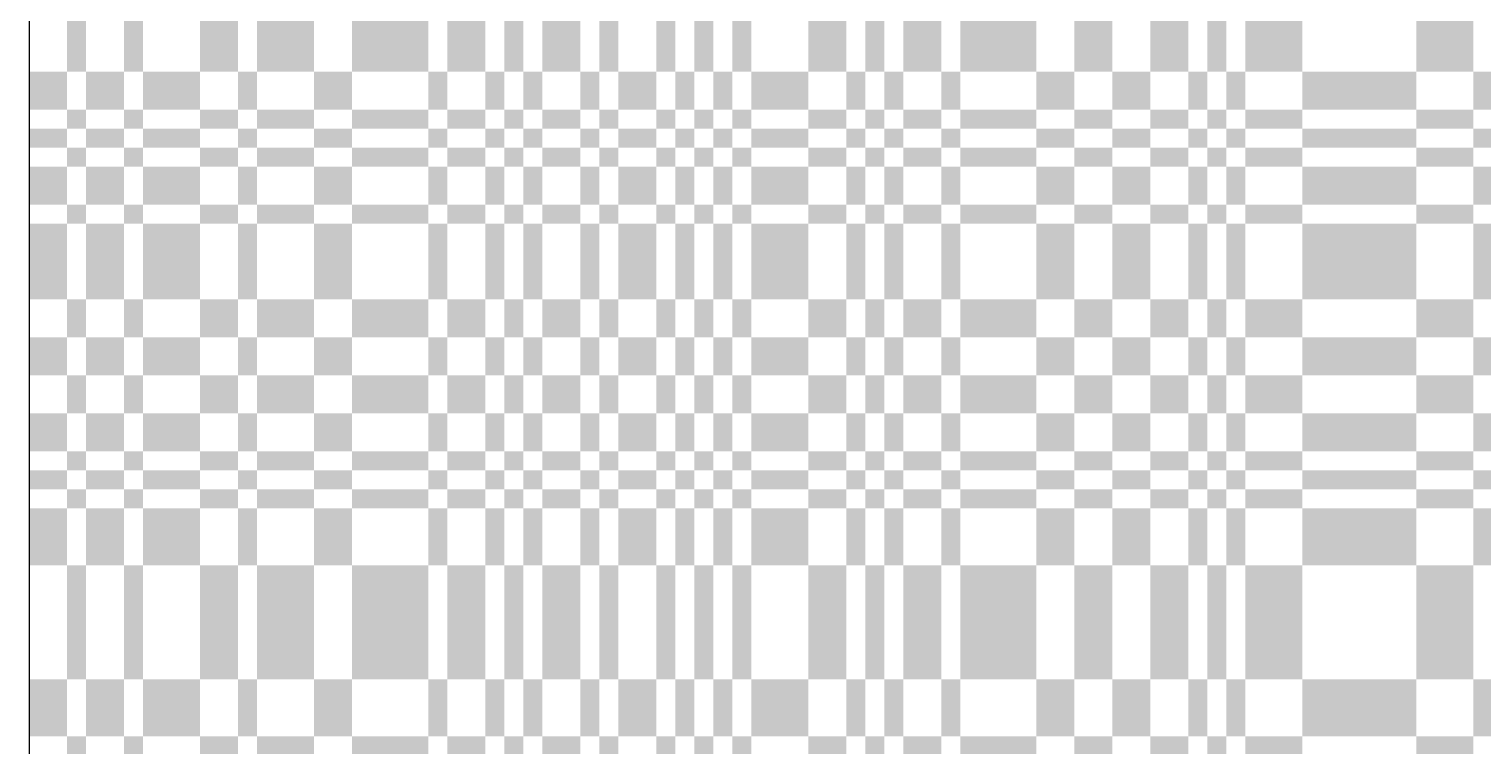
# Model space of a CAD drawing. Extents: x 0 to 200, y 0 to 200.
# Drawn here: x 20 to 50.6, y 149.4 to 164.49 of the extents above; entities that cross this region are included whole.
import ezdxf

# ---------------------------------------------------------------- set-up
doc = ezdxf.new("R2010")
doc.units = 0

msp = doc.modelspace()

# ---------------------------------------------------------------- linework, layer by layer
at = {"layer": 'CHROME'}
for points in [[(20.8, 163.6), (21.2, 163.6), (20.8, 164.8), (21.2, 164.8)], [(22, 163.6), (22.4, 163.6), (22, 164.8), (22.4, 164.8)], [(23.6, 163.6), (24.4, 163.6), (23.6, 164.8), (24.4, 164.8)], [(24.8, 163.6), (26, 163.6), (24.8, 164.8), (26, 164.8)], [(26.8, 163.6), (28.4, 163.6), (26.8, 164.8), (28.4, 164.8)], [(28.8, 163.6), (29.6, 163.6), (28.8, 164.8), (29.6, 164.8)], [(30, 163.6), (30.4, 163.6), (30, 164.8), (30.4, 164.8)], [(30.8, 163.6), (31.6, 163.6), (30.8, 164.8), (31.6, 164.8)], [(32, 163.6), (32.4, 163.6), (32, 164.8), (32.4, 164.8)], [(33.2, 163.6), (33.6, 163.6), (33.2, 164.8), (33.6, 164.8)], [(34, 163.6), (34.4, 163.6), (34, 164.8), (34.4, 164.8)], [(34.8, 163.6), (35.2, 163.6), (34.8, 164.8), (35.2, 164.8)], [(36.4, 163.6), (37.2, 163.6), (36.4, 164.8), (37.2, 164.8)], [(37.6, 163.6), (38, 163.6), (37.6, 164.8), (38, 164.8)], [(38.4, 163.6), (39.2, 163.6), (38.4, 164.8), (39.2, 164.8)], [(39.6, 163.6), (41.2, 163.6), (39.6, 164.8), (41.2, 164.8)], [(42, 163.6), (42.8, 163.6), (42, 164.8), (42.8, 164.8)], [(43.6, 163.6), (44.4, 163.6), (43.6, 164.8), (44.4, 164.8)], [(44.8, 163.6), (45.2, 163.6), (44.8, 164.8), (45.2, 164.8)], [(45.6, 163.6), (46.8, 163.6), (45.6, 164.8), (46.8, 164.8)], [(49.2, 163.6), (50.4, 163.6), (49.2, 164.8), (50.4, 164.8)], [(20, 162.8), (20.8, 162.8), (20, 163.6), (20.8, 163.6)], [(21.2, 162.8), (22, 162.8), (21.2, 163.6), (22, 163.6)], [(22.4, 162.8), (23.6, 162.8), (22.4, 163.6), (23.6, 163.6)], [(24.4, 162.8), (24.8, 162.8), (24.4, 163.6), (24.8, 163.6)], [(26, 162.8), (26.8, 162.8), (26, 163.6), (26.8, 163.6)], [(28.4, 162.8), (28.8, 162.8), (28.4, 163.6), (28.8, 163.6)], [(29.6, 162.8), (30, 162.8), (29.6, 163.6), (30, 163.6)], [(30.4, 162.8), (30.8, 162.8), (30.4, 163.6), (30.8, 163.6)], [(31.6, 162.8), (32, 162.8), (31.6, 163.6), (32, 163.6)], [(32.4, 162.8), (33.2, 162.8), (32.4, 163.6), (33.2, 163.6)], [(33.6, 162.8), (34, 162.8), (33.6, 163.6), (34, 163.6)], [(34.4, 162.8), (34.8, 162.8), (34.4, 163.6), (34.8, 163.6)], [(35.2, 162.8), (36.4, 162.8), (35.2, 163.6), (36.4, 163.6)], [(37.2, 162.8), (37.6, 162.8), (37.2, 163.6), (37.6, 163.6)], [(38, 162.8), (38.4, 162.8), (38, 163.6), (38.4, 163.6)], [(39.2, 162.8), (39.6, 162.8), (39.2, 163.6), (39.6, 163.6)], [(41.2, 162.8), (42, 162.8), (41.2, 163.6), (42, 163.6)], [(42.8, 162.8), (43.6, 162.8), (42.8, 163.6), (43.6, 163.6)], [(44.4, 162.8), (44.8, 162.8), (44.4, 163.6), (44.8, 163.6)], [(45.2, 162.8), (45.6, 162.8), (45.2, 163.6), (45.6, 163.6)], [(46.8, 162.8), (49.2, 162.8), (46.8, 163.6), (49.2, 163.6)], [(50.4, 162.8), (50.8, 162.8), (50.4, 163.6), (50.8, 163.6)], [(20.8, 162.4), (21.2, 162.4), (20.8, 162.8), (21.2, 162.8)], [(22, 162.4), (22.4, 162.4), (22, 162.8), (22.4, 162.8)], [(23.6, 162.4), (24.4, 162.4), (23.6, 162.8), (24.4, 162.8)], [(24.8, 162.4), (26, 162.4), (24.8, 162.8), (26, 162.8)], [(26.8, 162.4), (28.4, 162.4), (26.8, 162.8), (28.4, 162.8)], [(28.8, 162.4), (29.6, 162.4), (28.8, 162.8), (29.6, 162.8)], [(30, 162.4), (30.4, 162.4), (30, 162.8), (30.4, 162.8)], [(30.8, 162.4), (31.6, 162.4), (30.8, 162.8), (31.6, 162.8)], [(32, 162.4), (32.4, 162.4), (32, 162.8), (32.4, 162.8)], [(33.2, 162.4), (33.6, 162.4), (33.2, 162.8), (33.6, 162.8)], [(34, 162.4), (34.4, 162.4), (34, 162.8), (34.4, 162.8)], [(34.8, 162.4), (35.2, 162.4), (34.8, 162.8), (35.2, 162.8)], [(36.4, 162.4), (37.2, 162.4), (36.4, 162.8), (37.2, 162.8)], [(37.6, 162.4), (38, 162.4), (37.6, 162.8), (38, 162.8)], [(38.4, 162.4), (39.2, 162.4), (38.4, 162.8), (39.2, 162.8)], [(39.6, 162.4), (41.2, 162.4), (39.6, 162.8), (41.2, 162.8)], [(42, 162.4), (42.8, 162.4), (42, 162.8), (42.8, 162.8)], [(43.6, 162.4), (44.4, 162.4), (43.6, 162.8), (44.4, 162.8)], [(44.8, 162.4), (45.2, 162.4), (44.8, 162.8), (45.2, 162.8)], [(45.6, 162.4), (46.8, 162.4), (45.6, 162.8), (46.8, 162.8)], [(49.2, 162.4), (50.4, 162.4), (49.2, 162.8), (50.4, 162.8)], [(20, 162), (20.8, 162), (20, 162.4), (20.8, 162.4)], [(21.2, 162), (22, 162), (21.2, 162.4), (22, 162.4)], [(22.4, 162), (23.6, 162), (22.4, 162.4), (23.6, 162.4)], [(24.4, 162), (24.8, 162), (24.4, 162.4), (24.8, 162.4)], [(26, 162), (26.8, 162), (26, 162.4), (26.8, 162.4)], [(28.4, 162), (28.8, 162), (28.4, 162.4), (28.8, 162.4)], [(29.6, 162), (30, 162), (29.6, 162.4), (30, 162.4)], [(30.4, 162), (30.8, 162), (30.4, 162.4), (30.8, 162.4)], [(31.6, 162), (32, 162), (31.6, 162.4), (32, 162.4)], [(32.4, 162), (33.2, 162), (32.4, 162.4), (33.2, 162.4)], [(33.6, 162), (34, 162), (33.6, 162.4), (34, 162.4)], [(34.4, 162), (34.8, 162), (34.4, 162.4), (34.8, 162.4)], [(35.2, 162), (36.4, 162), (35.2, 162.4), (36.4, 162.4)], [(37.2, 162), (37.6, 162), (37.2, 162.4), (37.6, 162.4)], [(38, 162), (38.4, 162), (38, 162.4), (38.4, 162.4)], [(39.2, 162), (39.6, 162), (39.2, 162.4), (39.6, 162.4)], [(41.2, 162), (42, 162), (41.2, 162.4), (42, 162.4)], [(42.8, 162), (43.6, 162), (42.8, 162.4), (43.6, 162.4)], [(44.4, 162), (44.8, 162), (44.4, 162.4), (44.8, 162.4)], [(45.2, 162), (45.6, 162), (45.2, 162.4), (45.6, 162.4)], [(46.8, 162), (49.2, 162), (46.8, 162.4), (49.2, 162.4)], [(50.4, 162), (50.8, 162), (50.4, 162.4), (50.8, 162.4)], [(20.8, 161.6), (21.2, 161.6), (20.8, 162), (21.2, 162)], [(22, 161.6), (22.4, 161.6), (22, 162), (22.4, 162)], [(23.6, 161.6), (24.4, 161.6), (23.6, 162), (24.4, 162)], [(24.8, 161.6), (26, 161.6), (24.8, 162), (26, 162)], [(26.8, 161.6), (28.4, 161.6), (26.8, 162), (28.4, 162)], [(28.8, 161.6), (29.6, 161.6), (28.8, 162), (29.6, 162)], [(30, 161.6), (30.4, 161.6), (30, 162), (30.4, 162)], [(30.8, 161.6), (31.6, 161.6), (30.8, 162), (31.6, 162)], [(32, 161.6), (32.4, 161.6), (32, 162), (32.4, 162)], [(33.2, 161.6), (33.6, 161.6), (33.2, 162), (33.6, 162)], [(34, 161.6), (34.4, 161.6), (34, 162), (34.4, 162)], [(34.8, 161.6), (35.2, 161.6), (34.8, 162), (35.2, 162)], [(36.4, 161.6), (37.2, 161.6), (36.4, 162), (37.2, 162)], [(37.6, 161.6), (38, 161.6), (37.6, 162), (38, 162)], [(38.4, 161.6), (39.2, 161.6), (38.4, 162), (39.2, 162)], [(39.6, 161.6), (41.2, 161.6), (39.6, 162), (41.2, 162)], [(42, 161.6), (42.8, 161.6), (42, 162), (42.8, 162)], [(43.6, 161.6), (44.4, 161.6), (43.6, 162), (44.4, 162)], [(44.8, 161.6), (45.2, 161.6), (44.8, 162), (45.2, 162)], [(45.6, 161.6), (46.8, 161.6), (45.6, 162), (46.8, 162)], [(49.2, 161.6), (50.4, 161.6), (49.2, 162), (50.4, 162)], [(20, 160.8), (20.8, 160.8), (20, 161.6), (20.8, 161.6)], [(21.2, 160.8), (22, 160.8), (21.2, 161.6), (22, 161.6)], [(22.4, 160.8), (23.6, 160.8), (22.4, 161.6), (23.6, 161.6)], [(24.4, 160.8), (24.8, 160.8), (24.4, 161.6), (24.8, 161.6)], [(26, 160.8), (26.8, 160.8), (26, 161.6), (26.8, 161.6)], [(28.4, 160.8), (28.8, 160.8), (28.4, 161.6), (28.8, 161.6)], [(29.6, 160.8), (30, 160.8), (29.6, 161.6), (30, 161.6)], [(30.4, 160.8), (30.8, 160.8), (30.4, 161.6), (30.8, 161.6)], [(31.6, 160.8), (32, 160.8), (31.6, 161.6), (32, 161.6)], [(32.4, 160.8), (33.2, 160.8), (32.4, 161.6), (33.2, 161.6)], [(33.6, 160.8), (34, 160.8), (33.6, 161.6), (34, 161.6)], [(34.4, 160.8), (34.8, 160.8), (34.4, 161.6), (34.8, 161.6)], [(35.2, 160.8), (36.4, 160.8), (35.2, 161.6), (36.4, 161.6)], [(37.2, 160.8), (37.6, 160.8), (37.2, 161.6), (37.6, 161.6)], [(38, 160.8), (38.4, 160.8), (38, 161.6), (38.4, 161.6)], [(39.2, 160.8), (39.6, 160.8), (39.2, 161.6), (39.6, 161.6)], [(41.2, 160.8), (42, 160.8), (41.2, 161.6), (42, 161.6)], [(42.8, 160.8), (43.6, 160.8), (42.8, 161.6), (43.6, 161.6)], [(44.4, 160.8), (44.8, 160.8), (44.4, 161.6), (44.8, 161.6)], [(45.2, 160.8), (45.6, 160.8), (45.2, 161.6), (45.6, 161.6)], [(46.8, 160.8), (49.2, 160.8), (46.8, 161.6), (49.2, 161.6)], [(50.4, 160.8), (50.8, 160.8), (50.4, 161.6), (50.8, 161.6)], [(20.8, 160.4), (21.2, 160.4), (20.8, 160.8), (21.2, 160.8)], [(22, 160.4), (22.4, 160.4), (22, 160.8), (22.4, 160.8)], [(23.6, 160.4), (24.4, 160.4), (23.6, 160.8), (24.4, 160.8)], [(24.8, 160.4), (26, 160.4), (24.8, 160.8), (26, 160.8)], [(26.8, 160.4), (28.4, 160.4), (26.8, 160.8), (28.4, 160.8)], [(28.8, 160.4), (29.6, 160.4), (28.8, 160.8), (29.6, 160.8)], [(30, 160.4), (30.4, 160.4), (30, 160.8), (30.4, 160.8)], [(30.8, 160.4), (31.6, 160.4), (30.8, 160.8), (31.6, 160.8)], [(32, 160.4), (32.4, 160.4), (32, 160.8), (32.4, 160.8)], [(33.2, 160.4), (33.6, 160.4), (33.2, 160.8), (33.6, 160.8)], [(34, 160.4), (34.4, 160.4), (34, 160.8), (34.4, 160.8)], [(34.8, 160.4), (35.2, 160.4), (34.8, 160.8), (35.2, 160.8)], [(36.4, 160.4), (37.2, 160.4), (36.4, 160.8), (37.2, 160.8)], [(37.6, 160.4), (38, 160.4), (37.6, 160.8), (38, 160.8)], [(38.4, 160.4), (39.2, 160.4), (38.4, 160.8), (39.2, 160.8)], [(39.6, 160.4), (41.2, 160.4), (39.6, 160.8), (41.2, 160.8)], [(42, 160.4), (42.8, 160.4), (42, 160.8), (42.8, 160.8)], [(43.6, 160.4), (44.4, 160.4), (43.6, 160.8), (44.4, 160.8)], [(44.8, 160.4), (45.2, 160.4), (44.8, 160.8), (45.2, 160.8)], [(45.6, 160.4), (46.8, 160.4), (45.6, 160.8), (46.8, 160.8)], [(49.2, 160.4), (50.4, 160.4), (49.2, 160.8), (50.4, 160.8)], [(20, 158.8), (20.8, 158.8), (20, 160.4), (20.8, 160.4)], [(21.2, 158.8), (22, 158.8), (21.2, 160.4), (22, 160.4)], [(22.4, 158.8), (23.6, 158.8), (22.4, 160.4), (23.6, 160.4)], [(24.4, 158.8), (24.8, 158.8), (24.4, 160.4), (24.8, 160.4)], [(26, 158.8), (26.8, 158.8), (26, 160.4), (26.8, 160.4)], [(28.4, 158.8), (28.8, 158.8), (28.4, 160.4), (28.8, 160.4)], [(29.6, 158.8), (30, 158.8), (29.6, 160.4), (30, 160.4)], [(30.4, 158.8), (30.8, 158.8), (30.4, 160.4), (30.8, 160.4)], [(31.6, 158.8), (32, 158.8), (31.6, 160.4), (32, 160.4)], [(32.4, 158.8), (33.2, 158.8), (32.4, 160.4), (33.2, 160.4)], [(33.6, 158.8), (34, 158.8), (33.6, 160.4), (34, 160.4)], [(34.4, 158.8), (34.8, 158.8), (34.4, 160.4), (34.8, 160.4)], [(35.2, 158.8), (36.4, 158.8), (35.2, 160.4), (36.4, 160.4)], [(37.2, 158.8), (37.6, 158.8), (37.2, 160.4), (37.6, 160.4)], [(38, 158.8), (38.4, 158.8), (38, 160.4), (38.4, 160.4)], [(39.2, 158.8), (39.6, 158.8), (39.2, 160.4), (39.6, 160.4)], [(41.2, 158.8), (42, 158.8), (41.2, 160.4), (42, 160.4)], [(42.8, 158.8), (43.6, 158.8), (42.8, 160.4), (43.6, 160.4)], [(44.4, 158.8), (44.8, 158.8), (44.4, 160.4), (44.8, 160.4)], [(45.2, 158.8), (45.6, 158.8), (45.2, 160.4), (45.6, 160.4)], [(46.8, 158.8), (49.2, 158.8), (46.8, 160.4), (49.2, 160.4)], [(50.4, 158.8), (50.8, 158.8), (50.4, 160.4), (50.8, 160.4)], [(20.8, 158), (21.2, 158), (20.8, 158.8), (21.2, 158.8)], [(22, 158), (22.4, 158), (22, 158.8), (22.4, 158.8)], [(23.6, 158), (24.4, 158), (23.6, 158.8), (24.4, 158.8)], [(24.8, 158), (26, 158), (24.8, 158.8), (26, 158.8)], [(26.8, 158), (28.4, 158), (26.8, 158.8), (28.4, 158.8)], [(28.8, 158), (29.6, 158), (28.8, 158.8), (29.6, 158.8)], [(30, 158), (30.4, 158), (30, 158.8), (30.4, 158.8)], [(30.8, 158), (31.6, 158), (30.8, 158.8), (31.6, 158.8)], [(32, 158), (32.4, 158), (32, 158.8), (32.4, 158.8)], [(33.2, 158), (33.6, 158), (33.2, 158.8), (33.6, 158.8)], [(34, 158), (34.4, 158), (34, 158.8), (34.4, 158.8)], [(34.8, 158), (35.2, 158), (34.8, 158.8), (35.2, 158.8)], [(36.4, 158), (37.2, 158), (36.4, 158.8), (37.2, 158.8)], [(37.6, 158), (38, 158), (37.6, 158.8), (38, 158.8)], [(38.4, 158), (39.2, 158), (38.4, 158.8), (39.2, 158.8)], [(39.6, 158), (41.2, 158), (39.6, 158.8), (41.2, 158.8)], [(42, 158), (42.8, 158), (42, 158.8), (42.8, 158.8)], [(43.6, 158), (44.4, 158), (43.6, 158.8), (44.4, 158.8)], [(44.8, 158), (45.2, 158), (44.8, 158.8), (45.2, 158.8)], [(45.6, 158), (46.8, 158), (45.6, 158.8), (46.8, 158.8)], [(49.2, 158), (50.4, 158), (49.2, 158.8), (50.4, 158.8)], [(20, 157.2), (20.8, 157.2), (20, 158), (20.8, 158)], [(21.2, 157.2), (22, 157.2), (21.2, 158), (22, 158)], [(22.4, 157.2), (23.6, 157.2), (22.4, 158), (23.6, 158)], [(24.4, 157.2), (24.8, 157.2), (24.4, 158), (24.8, 158)], [(26, 157.2), (26.8, 157.2), (26, 158), (26.8, 158)], [(28.4, 157.2), (28.8, 157.2), (28.4, 158), (28.8, 158)], [(29.6, 157.2), (30, 157.2), (29.6, 158), (30, 158)], [(30.4, 157.2), (30.8, 157.2), (30.4, 158), (30.8, 158)], [(31.6, 157.2), (32, 157.2), (31.6, 158), (32, 158)], [(32.4, 157.2), (33.2, 157.2), (32.4, 158), (33.2, 158)], [(33.6, 157.2), (34, 157.2), (33.6, 158), (34, 158)], [(34.4, 157.2), (34.8, 157.2), (34.4, 158), (34.8, 158)], [(35.2, 157.2), (36.4, 157.2), (35.2, 158), (36.4, 158)], [(37.2, 157.2), (37.6, 157.2), (37.2, 158), (37.6, 158)], [(38, 157.2), (38.4, 157.2), (38, 158), (38.4, 158)], [(39.2, 157.2), (39.6, 157.2), (39.2, 158), (39.6, 158)], [(41.2, 157.2), (42, 157.2), (41.2, 158), (42, 158)], [(42.8, 157.2), (43.6, 157.2), (42.8, 158), (43.6, 158)], [(44.4, 157.2), (44.8, 157.2), (44.4, 158), (44.8, 158)], [(45.2, 157.2), (45.6, 157.2), (45.2, 158), (45.6, 158)], [(46.8, 157.2), (49.2, 157.2), (46.8, 158), (49.2, 158)], [(50.4, 157.2), (50.8, 157.2), (50.4, 158), (50.8, 158)], [(20.8, 156.4), (21.2, 156.4), (20.8, 157.2), (21.2, 157.2)], [(22, 156.4), (22.4, 156.4), (22, 157.2), (22.4, 157.2)], [(23.6, 156.4), (24.4, 156.4), (23.6, 157.2), (24.4, 157.2)], [(24.8, 156.4), (26, 156.4), (24.8, 157.2), (26, 157.2)], [(26.8, 156.4), (28.4, 156.4), (26.8, 157.2), (28.4, 157.2)], [(28.8, 156.4), (29.6, 156.4), (28.8, 157.2), (29.6, 157.2)], [(30, 156.4), (30.4, 156.4), (30, 157.2), (30.4, 157.2)], [(30.8, 156.4), (31.6, 156.4), (30.8, 157.2), (31.6, 157.2)], [(32, 156.4), (32.4, 156.4), (32, 157.2), (32.4, 157.2)], [(33.2, 156.4), (33.6, 156.4), (33.2, 157.2), (33.6, 157.2)], [(34, 156.4), (34.4, 156.4), (34, 157.2), (34.4, 157.2)], [(34.8, 156.4), (35.2, 156.4), (34.8, 157.2), (35.2, 157.2)], [(36.4, 156.4), (37.2, 156.4), (36.4, 157.2), (37.2, 157.2)], [(37.6, 156.4), (38, 156.4), (37.6, 157.2), (38, 157.2)], [(38.4, 156.4), (39.2, 156.4), (38.4, 157.2), (39.2, 157.2)], [(39.6, 156.4), (41.2, 156.4), (39.6, 157.2), (41.2, 157.2)], [(42, 156.4), (42.8, 156.4), (42, 157.2), (42.8, 157.2)], [(43.6, 156.4), (44.4, 156.4), (43.6, 157.2), (44.4, 157.2)], [(44.8, 156.4), (45.2, 156.4), (44.8, 157.2), (45.2, 157.2)], [(45.6, 156.4), (46.8, 156.4), (45.6, 157.2), (46.8, 157.2)], [(49.2, 156.4), (50.4, 156.4), (49.2, 157.2), (50.4, 157.2)], [(20, 155.6), (20.8, 155.6), (20, 156.4), (20.8, 156.4)], [(21.2, 155.6), (22, 155.6), (21.2, 156.4), (22, 156.4)], [(22.4, 155.6), (23.6, 155.6), (22.4, 156.4), (23.6, 156.4)], [(24.4, 155.6), (24.8, 155.6), (24.4, 156.4), (24.8, 156.4)], [(26, 155.6), (26.8, 155.6), (26, 156.4), (26.8, 156.4)], [(28.4, 155.6), (28.8, 155.6), (28.4, 156.4), (28.8, 156.4)], [(29.6, 155.6), (30, 155.6), (29.6, 156.4), (30, 156.4)], [(30.4, 155.6), (30.8, 155.6), (30.4, 156.4), (30.8, 156.4)], [(31.6, 155.6), (32, 155.6), (31.6, 156.4), (32, 156.4)], [(32.4, 155.6), (33.2, 155.6), (32.4, 156.4), (33.2, 156.4)], [(33.6, 155.6), (34, 155.6), (33.6, 156.4), (34, 156.4)], [(34.4, 155.6), (34.8, 155.6), (34.4, 156.4), (34.8, 156.4)], [(35.2, 155.6), (36.4, 155.6), (35.2, 156.4), (36.4, 156.4)], [(37.2, 155.6), (37.6, 155.6), (37.2, 156.4), (37.6, 156.4)], [(38, 155.6), (38.4, 155.6), (38, 156.4), (38.4, 156.4)], [(39.2, 155.6), (39.6, 155.6), (39.2, 156.4), (39.6, 156.4)], [(41.2, 155.6), (42, 155.6), (41.2, 156.4), (42, 156.4)], [(42.8, 155.6), (43.6, 155.6), (42.8, 156.4), (43.6, 156.4)], [(44.4, 155.6), (44.8, 155.6), (44.4, 156.4), (44.8, 156.4)], [(45.2, 155.6), (45.6, 155.6), (45.2, 156.4), (45.6, 156.4)], [(46.8, 155.6), (49.2, 155.6), (46.8, 156.4), (49.2, 156.4)], [(50.4, 155.6), (50.8, 155.6), (50.4, 156.4), (50.8, 156.4)], [(20.8, 155.2), (21.2, 155.2), (20.8, 155.6), (21.2, 155.6)], [(22, 155.2), (22.4, 155.2), (22, 155.6), (22.4, 155.6)], [(23.6, 155.2), (24.4, 155.2), (23.6, 155.6), (24.4, 155.6)], [(24.8, 155.2), (26, 155.2), (24.8, 155.6), (26, 155.6)], [(26.8, 155.2), (28.4, 155.2), (26.8, 155.6), (28.4, 155.6)], [(28.8, 155.2), (29.6, 155.2), (28.8, 155.6), (29.6, 155.6)], [(30, 155.2), (30.4, 155.2), (30, 155.6), (30.4, 155.6)], [(30.8, 155.2), (31.6, 155.2), (30.8, 155.6), (31.6, 155.6)], [(32, 155.2), (32.4, 155.2), (32, 155.6), (32.4, 155.6)], [(33.2, 155.2), (33.6, 155.2), (33.2, 155.6), (33.6, 155.6)], [(34, 155.2), (34.4, 155.2), (34, 155.6), (34.4, 155.6)], [(34.8, 155.2), (35.2, 155.2), (34.8, 155.6), (35.2, 155.6)], [(36.4, 155.2), (37.2, 155.2), (36.4, 155.6), (37.2, 155.6)], [(37.6, 155.2), (38, 155.2), (37.6, 155.6), (38, 155.6)], [(38.4, 155.2), (39.2, 155.2), (38.4, 155.6), (39.2, 155.6)], [(39.6, 155.2), (41.2, 155.2), (39.6, 155.6), (41.2, 155.6)], [(42, 155.2), (42.8, 155.2), (42, 155.6), (42.8, 155.6)], [(43.6, 155.2), (44.4, 155.2), (43.6, 155.6), (44.4, 155.6)], [(44.8, 155.2), (45.2, 155.2), (44.8, 155.6), (45.2, 155.6)], [(45.6, 155.2), (46.8, 155.2), (45.6, 155.6), (46.8, 155.6)], [(49.2, 155.2), (50.4, 155.2), (49.2, 155.6), (50.4, 155.6)], [(20, 154.8), (20.8, 154.8), (20, 155.2), (20.8, 155.2)], [(21.2, 154.8), (22, 154.8), (21.2, 155.2), (22, 155.2)], [(22.4, 154.8), (23.6, 154.8), (22.4, 155.2), (23.6, 155.2)], [(24.4, 154.8), (24.8, 154.8), (24.4, 155.2), (24.8, 155.2)], [(26, 154.8), (26.8, 154.8), (26, 155.2), (26.8, 155.2)], [(28.4, 154.8), (28.8, 154.8), (28.4, 155.2), (28.8, 155.2)], [(29.6, 154.8), (30, 154.8), (29.6, 155.2), (30, 155.2)], [(30.4, 154.8), (30.8, 154.8), (30.4, 155.2), (30.8, 155.2)], [(31.6, 154.8), (32, 154.8), (31.6, 155.2), (32, 155.2)], [(32.4, 154.8), (33.2, 154.8), (32.4, 155.2), (33.2, 155.2)], [(33.6, 154.8), (34, 154.8), (33.6, 155.2), (34, 155.2)], [(34.4, 154.8), (34.8, 154.8), (34.4, 155.2), (34.8, 155.2)], [(35.2, 154.8), (36.4, 154.8), (35.2, 155.2), (36.4, 155.2)], [(37.2, 154.8), (37.6, 154.8), (37.2, 155.2), (37.6, 155.2)], [(38, 154.8), (38.4, 154.8), (38, 155.2), (38.4, 155.2)], [(39.2, 154.8), (39.6, 154.8), (39.2, 155.2), (39.6, 155.2)], [(41.2, 154.8), (42, 154.8), (41.2, 155.2), (42, 155.2)], [(42.8, 154.8), (43.6, 154.8), (42.8, 155.2), (43.6, 155.2)], [(44.4, 154.8), (44.8, 154.8), (44.4, 155.2), (44.8, 155.2)], [(45.2, 154.8), (45.6, 154.8), (45.2, 155.2), (45.6, 155.2)], [(46.8, 154.8), (49.2, 154.8), (46.8, 155.2), (49.2, 155.2)], [(50.4, 154.8), (50.8, 154.8), (50.4, 155.2), (50.8, 155.2)], [(20.8, 154.4), (21.2, 154.4), (20.8, 154.8), (21.2, 154.8)], [(22, 154.4), (22.4, 154.4), (22, 154.8), (22.4, 154.8)], [(23.6, 154.4), (24.4, 154.4), (23.6, 154.8), (24.4, 154.8)], [(24.8, 154.4), (26, 154.4), (24.8, 154.8), (26, 154.8)], [(26.8, 154.4), (28.4, 154.4), (26.8, 154.8), (28.4, 154.8)], [(28.8, 154.4), (29.6, 154.4), (28.8, 154.8), (29.6, 154.8)], [(30, 154.4), (30.4, 154.4), (30, 154.8), (30.4, 154.8)], [(30.8, 154.4), (31.6, 154.4), (30.8, 154.8), (31.6, 154.8)], [(32, 154.4), (32.4, 154.4), (32, 154.8), (32.4, 154.8)], [(33.2, 154.4), (33.6, 154.4), (33.2, 154.8), (33.6, 154.8)], [(34, 154.4), (34.4, 154.4), (34, 154.8), (34.4, 154.8)], [(34.8, 154.4), (35.2, 154.4), (34.8, 154.8), (35.2, 154.8)], [(36.4, 154.4), (37.2, 154.4), (36.4, 154.8), (37.2, 154.8)], [(37.6, 154.4), (38, 154.4), (37.6, 154.8), (38, 154.8)], [(38.4, 154.4), (39.2, 154.4), (38.4, 154.8), (39.2, 154.8)], [(39.6, 154.4), (41.2, 154.4), (39.6, 154.8), (41.2, 154.8)], [(42, 154.4), (42.8, 154.4), (42, 154.8), (42.8, 154.8)], [(43.6, 154.4), (44.4, 154.4), (43.6, 154.8), (44.4, 154.8)], [(44.8, 154.4), (45.2, 154.4), (44.8, 154.8), (45.2, 154.8)], [(45.6, 154.4), (46.8, 154.4), (45.6, 154.8), (46.8, 154.8)], [(49.2, 154.4), (50.4, 154.4), (49.2, 154.8), (50.4, 154.8)], [(20, 153.2), (20.8, 153.2), (20, 154.4), (20.8, 154.4)], [(21.2, 153.2), (22, 153.2), (21.2, 154.4), (22, 154.4)], [(22.4, 153.2), (23.6, 153.2), (22.4, 154.4), (23.6, 154.4)], [(24.4, 153.2), (24.8, 153.2), (24.4, 154.4), (24.8, 154.4)], [(26, 153.2), (26.8, 153.2), (26, 154.4), (26.8, 154.4)], [(28.4, 153.2), (28.8, 153.2), (28.4, 154.4), (28.8, 154.4)], [(29.6, 153.2), (30, 153.2), (29.6, 154.4), (30, 154.4)], [(30.4, 153.2), (30.8, 153.2), (30.4, 154.4), (30.8, 154.4)], [(31.6, 153.2), (32, 153.2), (31.6, 154.4), (32, 154.4)], [(32.4, 153.2), (33.2, 153.2), (32.4, 154.4), (33.2, 154.4)], [(33.6, 153.2), (34, 153.2), (33.6, 154.4), (34, 154.4)], [(34.4, 153.2), (34.8, 153.2), (34.4, 154.4), (34.8, 154.4)], [(35.2, 153.2), (36.4, 153.2), (35.2, 154.4), (36.4, 154.4)], [(37.2, 153.2), (37.6, 153.2), (37.2, 154.4), (37.6, 154.4)], [(38, 153.2), (38.4, 153.2), (38, 154.4), (38.4, 154.4)], [(39.2, 153.2), (39.6, 153.2), (39.2, 154.4), (39.6, 154.4)], [(41.2, 153.2), (42, 153.2), (41.2, 154.4), (42, 154.4)], [(42.8, 153.2), (43.6, 153.2), (42.8, 154.4), (43.6, 154.4)], [(44.4, 153.2), (44.8, 153.2), (44.4, 154.4), (44.8, 154.4)], [(45.2, 153.2), (45.6, 153.2), (45.2, 154.4), (45.6, 154.4)], [(46.8, 153.2), (49.2, 153.2), (46.8, 154.4), (49.2, 154.4)], [(50.4, 153.2), (50.8, 153.2), (50.4, 154.4), (50.8, 154.4)], [(20.8, 150.8), (21.2, 150.8), (20.8, 153.2), (21.2, 153.2)], [(22, 150.8), (22.4, 150.8), (22, 153.2), (22.4, 153.2)], [(23.6, 150.8), (24.4, 150.8), (23.6, 153.2), (24.4, 153.2)], [(24.8, 150.8), (26, 150.8), (24.8, 153.2), (26, 153.2)], [(26.8, 150.8), (28.4, 150.8), (26.8, 153.2), (28.4, 153.2)], [(28.8, 150.8), (29.6, 150.8), (28.8, 153.2), (29.6, 153.2)], [(30, 150.8), (30.4, 150.8), (30, 153.2), (30.4, 153.2)], [(30.8, 150.8), (31.6, 150.8), (30.8, 153.2), (31.6, 153.2)], [(32, 150.8), (32.4, 150.8), (32, 153.2), (32.4, 153.2)], [(33.2, 150.8), (33.6, 150.8), (33.2, 153.2), (33.6, 153.2)], [(34, 150.8), (34.4, 150.8), (34, 153.2), (34.4, 153.2)], [(34.8, 150.8), (35.2, 150.8), (34.8, 153.2), (35.2, 153.2)], [(36.4, 150.8), (37.2, 150.8), (36.4, 153.2), (37.2, 153.2)], [(37.6, 150.8), (38, 150.8), (37.6, 153.2), (38, 153.2)], [(38.4, 150.8), (39.2, 150.8), (38.4, 153.2), (39.2, 153.2)], [(39.6, 150.8), (41.2, 150.8), (39.6, 153.2), (41.2, 153.2)], [(42, 150.8), (42.8, 150.8), (42, 153.2), (42.8, 153.2)], [(43.6, 150.8), (44.4, 150.8), (43.6, 153.2), (44.4, 153.2)], [(44.8, 150.8), (45.2, 150.8), (44.8, 153.2), (45.2, 153.2)], [(45.6, 150.8), (46.8, 150.8), (45.6, 153.2), (46.8, 153.2)], [(49.2, 150.8), (50.4, 150.8), (49.2, 153.2), (50.4, 153.2)], [(20, 149.6), (20.8, 149.6), (20, 150.8), (20.8, 150.8)], [(21.2, 149.6), (22, 149.6), (21.2, 150.8), (22, 150.8)], [(22.4, 149.6), (23.6, 149.6), (22.4, 150.8), (23.6, 150.8)], [(24.4, 149.6), (24.8, 149.6), (24.4, 150.8), (24.8, 150.8)], [(26, 149.6), (26.8, 149.6), (26, 150.8), (26.8, 150.8)], [(28.4, 149.6), (28.8, 149.6), (28.4, 150.8), (28.8, 150.8)], [(29.6, 149.6), (30, 149.6), (29.6, 150.8), (30, 150.8)], [(30.4, 149.6), (30.8, 149.6), (30.4, 150.8), (30.8, 150.8)], [(31.6, 149.6), (32, 149.6), (31.6, 150.8), (32, 150.8)], [(32.4, 149.6), (33.2, 149.6), (32.4, 150.8), (33.2, 150.8)], [(33.6, 149.6), (34, 149.6), (33.6, 150.8), (34, 150.8)], [(34.4, 149.6), (34.8, 149.6), (34.4, 150.8), (34.8, 150.8)], [(35.2, 149.6), (36.4, 149.6), (35.2, 150.8), (36.4, 150.8)], [(37.2, 149.6), (37.6, 149.6), (37.2, 150.8), (37.6, 150.8)], [(38, 149.6), (38.4, 149.6), (38, 150.8), (38.4, 150.8)], [(39.2, 149.6), (39.6, 149.6), (39.2, 150.8), (39.6, 150.8)], [(41.2, 149.6), (42, 149.6), (41.2, 150.8), (42, 150.8)], [(42.8, 149.6), (43.6, 149.6), (42.8, 150.8), (43.6, 150.8)], [(44.4, 149.6), (44.8, 149.6), (44.4, 150.8), (44.8, 150.8)], [(45.2, 149.6), (45.6, 149.6), (45.2, 150.8), (45.6, 150.8)], [(46.8, 149.6), (49.2, 149.6), (46.8, 150.8), (49.2, 150.8)], [(50.4, 149.6), (50.8, 149.6), (50.4, 150.8), (50.8, 150.8)], [(20.8, 149.2), (21.2, 149.2), (20.8, 149.6), (21.2, 149.6)], [(22, 149.2), (22.4, 149.2), (22, 149.6), (22.4, 149.6)], [(23.6, 149.2), (24.4, 149.2), (23.6, 149.6), (24.4, 149.6)], [(24.8, 149.2), (26, 149.2), (24.8, 149.6), (26, 149.6)], [(26.8, 149.2), (28.4, 149.2), (26.8, 149.6), (28.4, 149.6)], [(28.8, 149.2), (29.6, 149.2), (28.8, 149.6), (29.6, 149.6)], [(30, 149.2), (30.4, 149.2), (30, 149.6), (30.4, 149.6)], [(30.8, 149.2), (31.6, 149.2), (30.8, 149.6), (31.6, 149.6)], [(32, 149.2), (32.4, 149.2), (32, 149.6), (32.4, 149.6)], [(33.2, 149.2), (33.6, 149.2), (33.2, 149.6), (33.6, 149.6)], [(34, 149.2), (34.4, 149.2), (34, 149.6), (34.4, 149.6)], [(34.8, 149.2), (35.2, 149.2), (34.8, 149.6), (35.2, 149.6)], [(36.4, 149.2), (37.2, 149.2), (36.4, 149.6), (37.2, 149.6)], [(37.6, 149.2), (38, 149.2), (37.6, 149.6), (38, 149.6)], [(38.4, 149.2), (39.2, 149.2), (38.4, 149.6), (39.2, 149.6)], [(39.6, 149.2), (41.2, 149.2), (39.6, 149.6), (41.2, 149.6)], [(42, 149.2), (42.8, 149.2), (42, 149.6), (42.8, 149.6)], [(43.6, 149.2), (44.4, 149.2), (43.6, 149.6), (44.4, 149.6)], [(44.8, 149.2), (45.2, 149.2), (44.8, 149.6), (45.2, 149.6)], [(45.6, 149.2), (46.8, 149.2), (45.6, 149.6), (46.8, 149.6)], [(49.2, 149.2), (50.4, 149.2), (49.2, 149.6), (50.4, 149.6)]]:
    msp.add_solid(points, dxfattribs=at)
at = {"layer": 'OUTLINE'}
msp.add_line((20, 180), (20, 20), dxfattribs=at)

doc.saveas('drawing.dxf')
